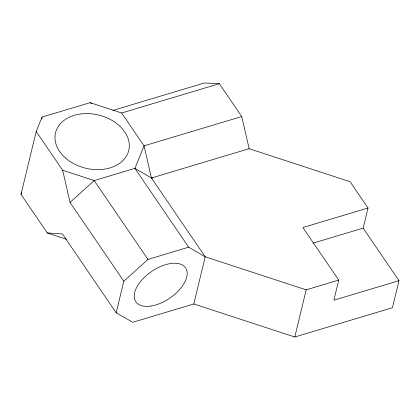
<?xml version="1.0" encoding="UTF-8"?>
<svg xmlns="http://www.w3.org/2000/svg" width="420" height="420" viewBox="0 0 420 420"><rect width="100%" height="100%" fill="white"/><g stroke="black" fill="none" stroke-linecap="round" stroke-linejoin="round"><path stroke-width="0.63" d="M151.966 178.742L152.392 177.702M21 194.371L36.215 131.492L42.068 117.075L90.095 102.674L121.648 112.996L219.329 83.701L241.731 116.55L249.134 148.691L350.096 181.718L368.02 207.995L363.153 228.118L399 280.67L392.459 307.708L294.777 337.003L193.809 303.975L132.757 322.282L116.183 312.79L62.412 233.961L47.271 232.937L21 194.371L21.73 192.57M41.606 118.981L42.068 117.075M116.183 312.79L123.816 281.227L147.971 259.403L188.669 247.196L205.217 256.814L306.185 289.842L338.746 280.077L302.899 227.525L368.02 207.995M193.809 303.975L205.217 256.814L151.447 177.986L144.049 145.84L121.648 112.996M294.777 337.003L306.185 289.842M338.746 280.077L333.879 300.2L399 280.67M123.816 281.227L70.045 202.393L94.201 180.574L134.904 168.368L151.447 177.986L249.134 148.691M112.901 110.413L204.325 82.997L219.329 83.701M241.731 116.55L144.049 145.84L134.904 168.368L188.669 247.196M313.063 243.138L363.153 228.118M36.215 131.492L62.648 170.252L94.201 180.574L147.971 259.403M47.271 232.937L66.549 239.327M90.095 102.674L91.749 103.635M62.648 170.252L70.045 202.393M150.98 306.044A30.13 16.133 -34.3 0 0 186.91 270.848A30.13 16.133 -34.3 0 0 144.212 277.52A30.13 16.133 -34.3 0 0 150.98 306.044M65.336 157.857A37.663 27.363 13.6 0 0 127.843 153.3A37.663 27.363 13.6 0 0 83.265 113.715A37.663 27.363 13.6 0 0 65.336 157.857"/></g></svg>
